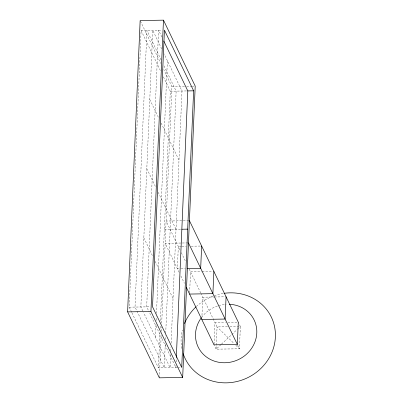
<?xml version="1.0" encoding="UTF-8"?>
<svg xmlns="http://www.w3.org/2000/svg" width="403" height="403" viewBox="0 0 403 403"><rect width="100%" height="100%" fill="white"/><g stroke="black" fill="none" stroke-linecap="round" stroke-linejoin="round"><path stroke-width="0.3" stroke-dasharray="2.02 1.51" d="M131.655 312.27L129.202 307.167L141.105 30.532L162.092 30.17M155.462 337.311L156.032 324.108M156.193 320.335L156.354 316.562M156.49 313.418L167.366 60.677M177.063 367.531L158.404 367.853L159.92 332.646M160.112 328.244L160.218 325.73M160.434 320.697L170.308 91.219L163.215 76.469M159.356 377.833L161.195 335.084M161.361 331.311L161.548 326.914M161.709 323.141L171.895 86.504L163.754 69.593M165.265 343.86L164.238 367.753L135.03 307.066L146.934 30.432L161.129 59.926M165.452 339.462L165.613 335.689M165.724 333.175L176.141 91.118L163.583 65.029M170.635 354.449L170.066 367.652L143.564 312.587M170.766 351.305L170.932 347.532M171.119 343.134L181.97 91.018L164.122 53.931M175.975 365.667L175.894 367.551L148.873 311.403M176.136 361.894L176.302 358.121M189.632 292.83L190.538 271.808L201.586 271.617M201.822 318.833L202.754 297.192L213.802 297.001M214.038 344.217L214.97 322.576L225.403 322.395M221.046 344.56L216.099 349.174L214.013 344.837M221.494 344.137L237.231 329.453M237.679 329.029L240.379 326.511L238.289 322.173M171.895 86.504L186.01 86.262M186.624 86.252L191.531 86.166M192.145 86.156L193.984 86.126M170.308 91.219L187.798 90.917M188.811 220.648L166.107 221.04L180.222 250.374M164.359 229.534L180.68 229.257M187.853 242.908L165.149 243.301L179.264 272.635M181.39 246.369L178.322 246.424L177.365 268.685L180.433 268.63M182.005 246.359L186.297 246.288M191.208 246.203L201.641 246.021M181.048 268.62L185.34 268.549M202.195 271.607L212.628 271.426M214.416 296.991L225.458 296.799M129.202 307.167L150.188 306.809M227.856 322.355L237.065 322.193M227.494 326.732L217.061 326.914L201.127 293.807M229.947 326.692L240.379 326.511L239.422 348.776L216.099 349.174L217.061 326.914L234.052 343.527M177.642 367.521L180.559 367.471M235.841 345.275L239.422 348.776L237.332 344.434M161.87 37.036L158.596 30.23L146.687 306.864L148.601 310.839M161.689 48.874L152.762 30.331L140.859 306.965L143.292 312.023M140.425 21.117L160.772 63.392M141.105 30.532L160.757 71.366M149.79 99.491L158.711 118.034M161.145 123.091L178.992 160.177M146.813 168.65L155.734 187.194M158.167 192.251L176.015 229.332M181.31 252.631L185.38 261.089M189.178 268.987L200.855 293.243M180.892 276.02L184.423 283.349M143.836 237.81L152.757 256.353M155.195 261.406L173.043 298.492M131.927 312.839L158.404 367.853M181.813 348.489A47.821 44.34 -25.7 0 1 182.342 330.002M196.271 306.592A47.821 44.34 -25.7 0 1 223.388 293.419M201.641 317.327A31.081 28.82 -25.7 0 1 226.184 304.295"/><path stroke-width="0.6" d="M127.615 311.882L140.153 20.553L163.472 20.15L195.213 86.106L182.675 377.435L159.356 377.833L127.615 311.882L150.934 311.479L182.675 377.435M150.934 311.479L163.472 20.15M176.328 357.491L187.798 90.917L163.779 41.005M193.631 90.816L181.723 367.45L152.52 306.769L164.424 30.129L193.631 90.816L187.798 90.917M201.641 246.021L200.684 268.282L187.183 268.514M213.857 271.405L212.9 293.666L189.581 294.069M226.073 296.789L225.116 319.05L201.797 319.453M186.322 287.299L214.013 344.837L237.332 344.434L238.289 322.173L189.425 220.637M181.849 229.236L187.677 229.136M188.468 242.898L237.332 344.434M224.008 293.329A47.821 44.34 -25.7 0 1 274.816 328.022A47.821 44.34 -25.7 0 1 239.09 380.961A47.821 44.34 -25.7 0 1 183.209 353.794M184.443 323.594A47.821 44.34 -25.7 0 1 195.828 307.015M229.252 304.27A31.081 28.82 -25.7 0 1 255.663 339.794A31.081 28.82 -25.7 0 1 212.804 360.554A31.081 28.82 -25.7 0 1 201.273 317.821"/></g></svg>
